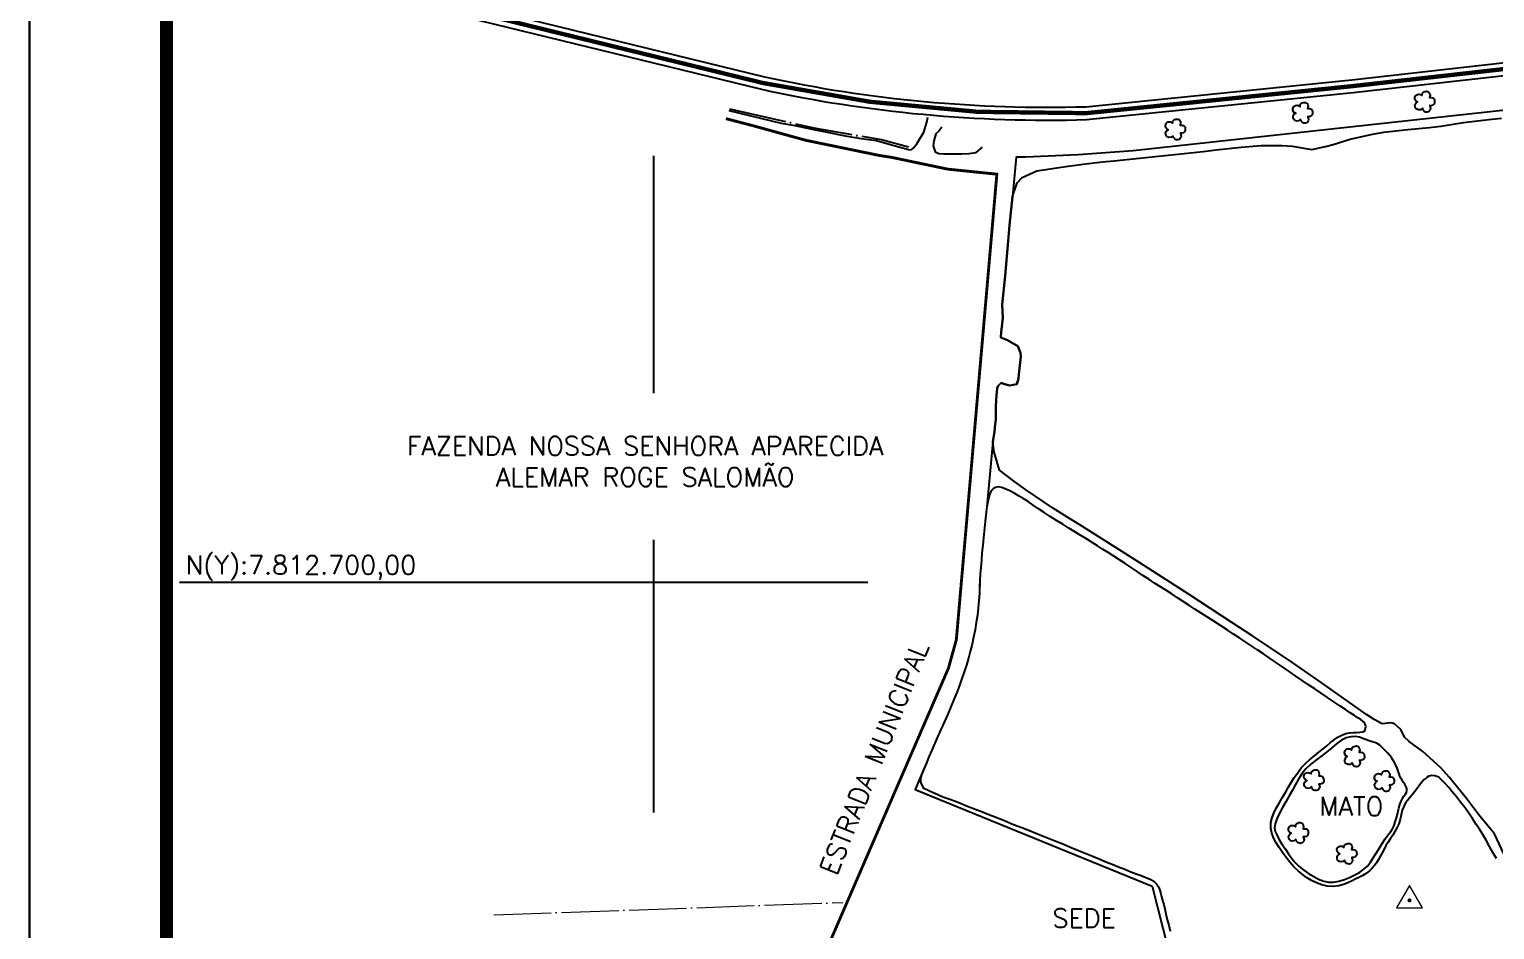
# Model space of a CAD drawing. Extents: x 749265 to 751365, y 7811172 to 7814142.
# Drawn here: x 749265 to 750285, y 7812458 to 7813085 of the extents above; entities that cross this region are included whole.
import ezdxf
from ezdxf.enums import TextEntityAlignment as Align

# ---------------------------------------------------------------- set-up
doc = ezdxf.new("R2010")
doc.units = 0
doc.header["$MEASUREMENT"] = 0
for name, pattern in [('CENTER2', [1.125, 0.75, -0.125, 0.125, -0.125]), ('CERCA', [47, 40, -3.5, 0, -3.5]), ('CONTINUO', [0]), ('LIN0', [0])]:
    doc.linetypes.add(name, pattern=pattern)
for name, color, linetype, lineweight in [('0114001239', 1, 'Continuous', 25), ('0114001239003', 5, 'Continuous', 25), ('0114001239005', 5, 'Continuous', 25), ('TEXTO_DIVERSOS', 7, 'Continuous', 5)]:
    doc.layers.add(name, color=color, linetype=linetype, lineweight=lineweight)
for name, color, linetype in [('CERCA', 54, 'Continuous'), ('ESTRADA', 1, 'Continuous'), ('MALHA', 8, 'CONTINUO'), ('MARGEM', 7, 'CONTINUO'), ('MATO', 3, 'CONTINUO'), ('RODOVIA', 1, 'Continuous'), ('SIMBOLO ARVORE', 118, 'Continuous'), ('TEXTO CONFRONTANTES', 7, 'Continuous')]:
    doc.layers.add(name, color=color, linetype=linetype)
doc.styles.add('SIMPLEX', font='simplex', dxfattribs={"height": 0.2})

msp = doc.modelspace()

# ---------------------------------------------------------------- linework, layer by layer
at = {"layer": '0114001239'}
msp.add_lwpolyline([(750530.7, 7813054.6), (750033.7, 7813000.4), (749995.4, 7812997.6), (749958.8, 7812995.9), (749952.3, 7812995.9), (749949.6, 7812968.6), (749947.6, 7812948.5), (749946.6, 7812937.4), (749944.6, 7812913.4), (749942.5, 7812893.3), (749942.9, 7812884), (749942.4, 7812879.9), (749941.9, 7812874.1), (749941.6, 7812870.3), (749946.3, 7812868.5), (749953.4, 7812864.3), (749955.2, 7812859.8), (749955.5, 7812857.2), (749954.8, 7812850.9), (749954.2, 7812844.5), (749953.8, 7812841.9), (749952.8, 7812837.8), (749947.5, 7812836.9), (749943.5, 7812838), (749941.7, 7812838.9), (749939.7, 7812836.8), (749939.1, 7812835), (749938.6, 7812829.9), (749938.3, 7812827.3), (749938.1, 7812821.9), (749938, 7812813.6), (749937.5, 7812807.7), (749937.2, 7812804.7), (749935.9, 7812797.9), (749931.8, 7812752.5), (749931.3, 7812748.8), (749930.9, 7812744.6), (749929.9, 7812735.6), (749929.4, 7812730.8), (749929, 7812725.8), (749928.4, 7812720.5), (749928, 7812715.2), (749927.6, 7812710.2), (749927.2, 7812705.8), (749927, 7812701.3), (749926.6, 7812692.1), (749925.8, 7812682.1), (749925.3, 7812676.9), (749924.5, 7812671.9), (749923.6, 7812666.7), (749922.6, 7812661.7), (749921.5, 7812656.7), (749920.3, 7812651.8), (749919, 7812647), (749917.6, 7812642.2), (749916.1, 7812637.6), (749914.5, 7812632.9), (749912.7, 7812628.1), (749910.9, 7812623.2), (749908.9, 7812618.2), (749906.8, 7812613.1), (749904.6, 7812608), (749902.3, 7812602.9), (749900, 7812597.8), (749897.7, 7812592.7), (749895.6, 7812587.9), (749893.5, 7812583.1), (749891.5, 7812578.3), (749889.6, 7812573.5), (749887.8, 7812569.3), (749882, 7812555.5), (750046.9, 7812488.2), (750102.4, 7812269.9)], dxfattribs=at)
at = {"layer": '0114001239003', "flags": 128}
msp.add_lwpolyline([(750286.5, 7812507.5), (750284.1, 7812511.8), (750281.7, 7812516), (750279.4, 7812520.3), (750277, 7812524.3), (750274.8, 7812527.9), (750272.5, 7812531.3), (750270.1, 7812535), (750267.4, 7812539), (750264.5, 7812543), (750261.5, 7812546.8), (750258.6, 7812550.5), (750255.7, 7812553.9), (750253.3, 7812557.1), (750250.9, 7812559.8), (750248.6, 7812562.2), (750246.3, 7812564.1), (750243.7, 7812565.1), (750241.3, 7812565.3), (750239.5, 7812564.9), (750238.2, 7812564.2), (750237.5, 7812563.6), (750236.3, 7812562.5), (750234.6, 7812560.7), (750233, 7812558.5), (750231.4, 7812556.4), (750229.8, 7812554.3), (750228.1, 7812552.2), (750226.4, 7812550.2), (750224.9, 7812548.2), (750223.3, 7812546.2), (750222, 7812543.8), (750220.9, 7812541.1), (750220.2, 7812538), (750219.5, 7812534.8), (750218.5, 7812531.7), (750217.2, 7812528.9), (750215.8, 7812526.4), (750214.3, 7812523.8), (750212.7, 7812521.4), (750211.1, 7812518.9), (750209.6, 7812516.5), (750208.3, 7812514.1), (750207, 7812511.6), (750205.7, 7812509.3), (750204.4, 7812506.9), (750203.1, 7812504.6), (750201.6, 7812502.6), (750200, 7812500.8), (750198.5, 7812499.3), (750197, 7812498), (750195.4, 7812496.9), (750193.6, 7812495.8), (750191.2, 7812494.5), (750188.7, 7812493.3), (750186, 7812492), (750183.1, 7812490.7), (750180.1, 7812489.5), (750176.7, 7812488.6), (750172.9, 7812488.1), (750168.8, 7812488.2), (750164.9, 7812489.1), (750161.3, 7812490.5), (750157.8, 7812492.3), (750154.4, 7812494.4), (750151.3, 7812496.7), (750148.4, 7812499), (750145.6, 7812501.8), (750142.8, 7812504.9), (750140.1, 7812508.2), (750137.5, 7812511.7), (750135.2, 7812515.1), (750133.1, 7812518.5), (750131.4, 7812521.9), (750130.1, 7812525.2), (750129.4, 7812528.7), (750129.4, 7812532.5), (750130.3, 7812536), (750131.6, 7812539.2), (750133.3, 7812542.6), (750135.4, 7812546.1), (750137.4, 7812549.7), (750139.6, 7812553.4), (750141.6, 7812557), (750143.7, 7812560.5), (750145.8, 7812563.9), (750148.2, 7812567.3), (750150.7, 7812570.6), (750153.5, 7812573.6), (750156.7, 7812576.5), (750159.8, 7812579.1), (750163, 7812581.6), (750165.9, 7812583.9), (750168.5, 7812586.1), (750171.1, 7812588.3), (750173.7, 7812590.4), (750176.2, 7812592.1), (750178.9, 7812593.5), (750181.7, 7812594.5), (750184.3, 7812595.1), (750186.8, 7812595.3), (750189.1, 7812595.4), (750191.5, 7812595.5), (750193.5, 7812595.8), (750195, 7812596.4), (750195.2, 7812597.1), (750195.4, 7812598), (750195.5, 7812599.2), (750195.3, 7812600.4), (750194.9, 7812601.5), (750193.9, 7812602.7), (750192.2, 7812604.3), (750190.1, 7812605.6), (750187.8, 7812607.1), (750184.8, 7812609), (750181.4, 7812611.2), (750177.5, 7812613.8), (750173.3, 7812616.7), (750169, 7812619.7), (750164.6, 7812622.7), (750160.1, 7812625.7), (750155.7, 7812628.6), (750151.3, 7812631.6), (750147, 7812634.5), (750143, 7812637.4), (750139.2, 7812639.9), (750135.6, 7812642.3), (750132.1, 7812644.8), (750128.4, 7812647.3), (750124.4, 7812650), (750120.4, 7812652.7), (750116.3, 7812655.4), (750112.1, 7812658.1), (750107.8, 7812660.9), (750103.4, 7812663.8), (750099, 7812666.8), (750094.4, 7812669.9), (750089.7, 7812672.8), (750085.3, 7812675.6), (750081, 7812678.4), (750076.7, 7812681.2), (750072.5, 7812684), (750068.4, 7812686.6), (750064.5, 7812689.1), (750060.7, 7812691.6), (750056.8, 7812694.2), (750052.8, 7812696.7), (750048.6, 7812699.3), (750044.5, 7812702), (750040.4, 7812704.6), (750036.4, 7812707.4), (750032.3, 7812710.2), (750028.1, 7812712.9), (750024.1, 7812715.6), (750020.1, 7812718.2), (750016.2, 7812720.6), (750012.4, 7812723), (750008.8, 7812725.3), (750005.1, 7812727.7), (750001.2, 7812730.1), (749997.2, 7812732.5), (749993.1, 7812735), (749988.9, 7812737.6), (749984.6, 7812740.3), (749980.3, 7812743), (749976, 7812745.8), (749971.8, 7812748.4), (749967.8, 7812751.1), (749964, 7812753.7), (749960.5, 7812756.1), (749957.1, 7812758.3), (749953.8, 7812760.2), (749950.8, 7812761.9), (749947.9, 7812763.5), (749945, 7812764.8), (749942.3, 7812766), (749939.8, 7812766.4), (749937.9, 7812766), (749936.5, 7812765.2), (749935.1, 7812763.8), (749934, 7812761.7), (749933.3, 7812759.1), (749932.4, 7812755.9), (749931.8, 7812752.5), (749931.3, 7812748.8), (749930.9, 7812744.6), (749930.4, 7812740.2), (749929.9, 7812735.6), (749929.4, 7812730.8), (749929, 7812725.8), (749928.4, 7812720.5), (749928, 7812715.2), (749927.6, 7812710.2), (749927.2, 7812705.8), (749927, 7812701.3), (749926.8, 7812696.8), (749926.6, 7812692.1), (749926.2, 7812687.3), (749925.8, 7812682.1), (749925.3, 7812676.9), (749924.5, 7812671.9), (749923.6, 7812666.7), (749922.6, 7812661.7), (749921.5, 7812656.7), (749920.3, 7812651.8), (749919, 7812647), (749917.6, 7812642.2), (749916.1, 7812637.6), (749914.5, 7812632.9), (749912.7, 7812628.1), (749910.9, 7812623.2), (749908.9, 7812618.2), (749906.8, 7812613.1), (749904.6, 7812608), (749902.3, 7812602.9), (749900, 7812597.8), (749897.7, 7812592.7), (749895.6, 7812587.9), (749893.5, 7812583.1), (749891.5, 7812578.3), (749889.6, 7812573.5), (749887.8, 7812569.3), (749886.4, 7812565.8), (749885.6, 7812562.9), (749885.6, 7812560.7), (749887.5, 7812556.8), (749891.4, 7812554.9), (749894.4, 7812553.5), (749897.7, 7812552.2), (749901.3, 7812550.6), (749905.3, 7812549.1), (749909.3, 7812547.6), (749913.4, 7812546), (749917.7, 7812544.2), (749922.5, 7812542.4), (749927.7, 7812540.4), (749933.2, 7812538.3), (749938.8, 7812536), (749944.5, 7812533.7), (749950.3, 7812531.3), (749956.1, 7812529.1), (749961.6, 7812527), (749967.1, 7812524.8), (749972.8, 7812522.4), (749978.7, 7812520.1), (749984.7, 7812517.7), (749990.4, 7812515.2), (749995.6, 7812513.1), (750000.2, 7812511.2), (750005, 7812509.3), (750009.9, 7812507.2), (750014.6, 7812505.3), (750019.1, 7812503.5), (750023.5, 7812501.8), (750027.9, 7812500), (750032, 7812498.3), (750035.8, 7812496.9), (750039.3, 7812495.6), (750042.5, 7812494.4), (750045.4, 7812493.2), (750048, 7812491.8), (750050, 7812490), (750051.4, 7812487.8), (750052.2, 7812485.4), (750052.9, 7812483), (750053.5, 7812480.8), (750054.1, 7812478.4), (750054.9, 7812475.4), (750055.7, 7812472.4), (750056.5, 7812468.9), (750057.4, 7812464.9), (750058.4, 7812461), (750059.4, 7812457)], dxfattribs=at)
at = {"layer": '0114001239005'}
msp.add_lwpolyline([(750291.7, 7812510.9), (750285.1, 7812524.7), (750281.6, 7812529), (750274.1, 7812538.2), (750265.7, 7812549.4), (750253.7, 7812564.2), (750247.7, 7812570.7), (750235.3, 7812582), (750225.7, 7812589), (750222.6, 7812592.1), (750219.9, 7812597.4), (750215.6, 7812601.3), (750213, 7812602.1), (750206.9, 7812601.4), (750201.5, 7812604.3), (750196.1, 7812607.9), (750188.1, 7812613.5), (750174.8, 7812622.8), (750162.3, 7812631.8), (750141.8, 7812645.8), (750116.2, 7812662.9), (750102.4, 7812672), (750072.6, 7812691.3), (750040.8, 7812711.8), (750028.2, 7812719.9), (749998.5, 7812738.7), (749987.6, 7812745.4), (749977.6, 7812751.8), (749958.7, 7812764.5), (749951.2, 7812769.9), (749940.7, 7812778), (749937, 7812790.5), (749935.9, 7812797.9), (749937.2, 7812804.7), (749937.5, 7812807.7), (749938, 7812813.6), (749938.1, 7812821.9), (749938.3, 7812827.3), (749938.6, 7812829.9), (749939.1, 7812835), (749939.7, 7812836.8), (749941.7, 7812838.9), (749943.5, 7812838), (749947.5, 7812836.9), (749952.8, 7812837.8), (749953.8, 7812841.9), (749954.2, 7812844.5), (749954.8, 7812850.9), (749955.5, 7812857.2), (749955.2, 7812859.8), (749953.4, 7812864.3), (749946.3, 7812868.5), (749941.6, 7812870.3), (749941.9, 7812874.1), (749942.4, 7812879.9), (749942.9, 7812884), (749942.5, 7812893.3), (749944.6, 7812913.4), (749946.6, 7812937.4), (749947.6, 7812948.5), (749949.6, 7812968.6), (749953, 7812978.1), (749956.5, 7812981.7), (749966.7, 7812986.5), (749980.5, 7812988.6), (749986.9, 7812989.5), (749998.8, 7812991.1), (750012.3, 7812992.6), (750020.2, 7812993.4), (750038, 7812995.2), (750055.8, 7812997.1), (750064.7, 7812998.1), (750082.3, 7812999.9), (750091.5, 7813001), (750108.8, 7813002.9), (750122.7, 7813004.1), (750137.4, 7813004.1), (750144.4, 7813003.5), (750158, 7813001.2), (750167.5, 7813003.3), (750172.9, 7813004.8), (750184.6, 7813008.4), (750200.2, 7813012), (750208.2, 7813013.4), (750224.9, 7813015.3), (750239.9, 7813016.6), (750247.7, 7813017.6), (750263.6, 7813020.1), (750281.2, 7813022.1), (750290, 7813023.1)], dxfattribs=at)
at = {"layer": 'CERCA', "linetype": 'CERCA', "flags": 128}
msp.add_lwpolyline([(749752.6, 7813029.5), (749812.5, 7813016.1), (749858.4, 7813008.2), (749877.2, 7813003.2)], dxfattribs=at)
at = {"layer": 'ESTRADA', "const_width": 2, "flags": 128}
msp.add_lwpolyline([(749561.6, 7811742.8), (749686.8, 7812102.9), (749775.3, 7812340.2), (749905.1, 7812640.1), (749910.6, 7812659.9), (749938.8, 7812984.1), (749904.7, 7812987.6), (749878.4, 7812993.1), (749865.6, 7812995.8), (749857.2, 7812997.1), (749805.8, 7813007.7), (749768.9, 7813017.9), (749750.2, 7813022.8)], dxfattribs=at)
at = {"layer": 'ESTRADA'}
for points in [[(749752.2, 7813028.5), (749788.7, 7813019.7), (749798.1, 7813017.9), (749809.9, 7813015.5), (749819.5, 7813013.5), (749833.2, 7813010.8), (749844.3, 7813009), (749855, 7813007.6), (749863.9, 7813004.9), (749877.3, 7813001.3), (749879.1, 7813001.1), (749880.6, 7813002.2), (749883, 7813005.2), (749888, 7813013.4), (749890.1, 7813020.3), (749890.7, 7813023.8)], [(749900.5, 7813016.9), (749898.4, 7813014), (749896.4, 7813012.1), (749894.9, 7813007.3), (749894.4, 7813003.8), (749895.8, 7812999.6), (749898.5, 7812998.5), (749901.9, 7812998.3), (749907.4, 7812998.3), (749914.3, 7812998.2), (749919.4, 7812998.5), (749924.4, 7812999.3), (749928.7, 7813003)]]:
    msp.add_lwpolyline(points, dxfattribs=at)
at = {"layer": 'MALHA'}
for p, q in [((749700, 7812831.7), (749700, 7812996.8)), ((749700, 7812539.5), (749700, 7812729.5)), ((749369.9, 7812700), (749848.9, 7812700))]:
    msp.add_line(p, q, dxfattribs=at)
at = {"layer": 'MARGEM', "color": 174, "linetype": 'LIN0'}
msp.add_line((749265.4, 7811171.9), (749265.4, 7814141.9), dxfattribs=at)
at = {"layer": 'MARGEM', "color": 174, "linetype": 'LIN0', "flags": 128}
msp.add_lwpolyline([(751365.4, 7811171.9), (751365.4, 7814141.9), (749265.4, 7814141.9), (749265.4, 7811171.9)], close=True, dxfattribs=at)
at = {"layer": 'MARGEM', "color": 174, "linetype": 'LIN0', "const_width": 9.09, "flags": 128}
msp.add_lwpolyline([(751260.9, 7811501.7), (751260.9, 7814037.3), (749360.9, 7814037.3), (749360.9, 7811501.7)], close=True, dxfattribs=at)
at = {"layer": 'MATO'}
msp.add_lwpolyline([(750214.2, 7812528.2), (750215.3, 7812530.6), (750216.1, 7812533.1), (750216.9, 7812535.9), (750217.6, 7812538.4), (750218.1, 7812540.4), (750218.6, 7812542.6), (750219.3, 7812545.1), (750220.2, 7812547.4), (750221.1, 7812549.3), (750222.1, 7812551), (750223.1, 7812552.3), (750223.9, 7812553.6), (750224.2, 7812554.9), (750224.1, 7812556.3), (750223.5, 7812558), (750222.7, 7812559.3), (750221.7, 7812560.7), (750220.8, 7812562), (750220.1, 7812563.3), (750219.3, 7812564.9), (750218.7, 7812566.5), (750218.1, 7812568.3), (750217.3, 7812570.5), (750216.4, 7812572.6), (750215.5, 7812574.5), (750214.5, 7812576.2), (750213.4, 7812577.8), (750212.1, 7812579.5), (750210.6, 7812581.2), (750208.9, 7812582.9), (750207.1, 7812584.7), (750205.3, 7812586.4), (750203.6, 7812587.6), (750201.9, 7812588.3), (750199.9, 7812588.8), (750197.9, 7812589.4), (750195.4, 7812590.5), (750193.6, 7812591.2), (750191.2, 7812592), (750188.2, 7812592.4), (750185.2, 7812592.2), (750182, 7812591.5), (750178.6, 7812590), (750175.4, 7812587.6), (750172, 7812584.7), (750168.3, 7812581.5), (750164.4, 7812578.6), (750160.5, 7812575.9), (750157, 7812573), (750153.8, 7812569.9), (750151, 7812566.5), (750148.7, 7812562.8), (750146.7, 7812559), (750144.6, 7812555.2), (750142.3, 7812551.2), (750139.9, 7812547.1), (750137.7, 7812543.1), (750135.6, 7812539.1), (750133.7, 7812535.2), (750132.4, 7812531.8), (750132, 7812529), (750132.5, 7812526.3), (750133.8, 7812523.6), (750135.4, 7812520.5), (750137.4, 7812517.3), (750139.6, 7812514), (750141.8, 7812510.8), (750144.1, 7812507.6), (750146.5, 7812504.7), (750149.3, 7812502), (750152.4, 7812499.5), (750155.8, 7812497.1), (750159.3, 7812494.9), (750162.7, 7812493.1), (750166.3, 7812491.8), (750169.7, 7812491.1), (750173.2, 7812491.1), (750176.9, 7812491.8), (750180.7, 7812492.9), (750184.3, 7812494.4), (750187.9, 7812496.2), (750191.3, 7812497.9), (750194.1, 7812500), (750196.7, 7812502.3), (750198.9, 7812505), (750200.8, 7812508), (750202.7, 7812511.2), (750204.9, 7812514.6), (750207, 7812518.1), (750209, 7812521.2), (750211, 7812523.9), (750212.9, 7812526.3)], close=True, dxfattribs=at)
at = {"layer": 'RODOVIA', "linetype": 'CENTER2', "ltscale": 80, "const_width": 3}
msp.add_lwpolyline([(749448.3, 7813127.9), (749776, 7813047.6, 0.060647), (750001, 7813026.6), (750186.2, 7813045.4), (750555.6, 7813087.1), (750788.4, 7813111.3), (750960.1, 7813132.1), (751105, 7813145.9), (751159.9, 7813152.2)], format="xyb", dxfattribs=at)
at = {"layer": 'RODOVIA'}
for points in [[(749449.4, 7813132.2), (749777, 7813051.9, 0.060587), (750000.7, 7813031.1), (750185.8, 7813049.9), (750555.1, 7813091.6), (750787.9, 7813115.8), (750959.6, 7813136.6), (751104.6, 7813150.4), (751159.4, 7813156.7)], [(749449.4, 7813123), (749775, 7813043.2, 0.060706), (750001.3, 7813022.1), (750186.7, 7813040.9), (750556.1, 7813082.6), (750788.9, 7813106.8), (750960.6, 7813127.6), (751105.5, 7813141.5), (751159.4, 7813147.6)]]:
    msp.add_lwpolyline(points, format="xyb", dxfattribs=at)
at = {"layer": 'SIMBOLO ARVORE', "linetype": 'CONTINUO'}
for points in [[(750235, 7813030.1, 0), (750233.8, 7813029, 0), (750232.2, 7813028.9, 0), (750231, 7813029.3, 0), (750230.2, 7813030.1, 0), (750229.9, 7813031, 0), (750229.8, 7813032.3, 0), (750230.3, 7813033.2, 0), (750230.7, 7813033.8, 0), (750231.6, 7813034.4, 0), (750231, 7813034.6, 0), (750230.5, 7813035.1, 0), (750229.8, 7813036.1, 0), (750229.7, 7813037.4, 0), (750230.2, 7813038.7, 0), (750230.7, 7813039.2, 0), (750231.6, 7813039.7, 0), (750232.6, 7813039.9, 0), (750233.4, 7813039.7, 0), (750234, 7813039.5, 0), (750234.6, 7813038.9, 0), (750234.9, 7813040, 0), (750235, 7813040.5, 0), (750235.5, 7813041.1, 0), (750236.3, 7813041.4, 0), (750237, 7813041.7, 0), (750237.8, 7813041.8, 0), (750238.6, 7813041.7, 0), (750239.3, 7813041.3, 0), (750239.7, 7813040.8, 0), (750240.1, 7813040, 0), (750240.3, 7813039.1, 0), (750239.9, 7813037.5, 0), (750241.1, 7813037.5, 0), (750242, 7813037.3, 0), (750242.9, 7813036.6, 0), (750243.4, 7813036, 0), (750243.5, 7813033.8, 0), (750243, 7813032.8, 0), (750242.2, 7813032.1, 0), (750241.1, 7813031.8, 0), (750240.1, 7813031.9, 0), (750240.6, 7813029.9, 0), (750240.4, 7813029, 0), (750239.8, 7813028.1, 0), (750239.1, 7813027.6, 0), (750238.2, 7813027.4, 0), (750237.2, 7813027.4, 0), (750236.5, 7813027.6, 0), (750235.7, 7813028.4, 0), (750235.2, 7813029.1, 0), (750235, 7813030.2, 0)], [(750150.1, 7813022.4, 0), (750148.9, 7813021.3, 0), (750147.3, 7813021.1, 0), (750146.2, 7813021.6, 0), (750145.4, 7813022.4, 0), (750145, 7813023.3, 0), (750145, 7813024.6, 0), (750145.4, 7813025.4, 0), (750145.8, 7813026.1, 0), (750146.8, 7813026.7, 0), (750146.2, 7813026.9, 0), (750145.6, 7813027.3, 0), (750144.9, 7813028.4, 0), (750144.8, 7813029.7, 0), (750145.3, 7813031, 0), (750145.8, 7813031.4, 0), (750146.7, 7813032, 0), (750147.7, 7813032.1, 0), (750148.5, 7813032, 0), (750149.1, 7813031.7, 0), (750149.8, 7813031.1, 0), (750150, 7813032.3, 0), (750150.2, 7813032.8, 0), (750150.7, 7813033.4, 0), (750151.4, 7813033.7, 0), (750152.1, 7813034, 0), (750153, 7813034.1, 0), (750153.8, 7813034, 0), (750154.4, 7813033.6, 0), (750154.9, 7813033.1, 0), (750155.3, 7813032.3, 0), (750155.4, 7813031.4, 0), (750155.1, 7813029.8, 0), (750156.2, 7813029.8, 0), (750157.1, 7813029.6, 0), (750158, 7813028.9, 0), (750158.5, 7813028.3, 0), (750158.6, 7813026.1, 0), (750158.1, 7813025.1, 0), (750157.4, 7813024.4, 0), (750156.2, 7813024.1, 0), (750155.2, 7813024.2, 0), (750155.8, 7813022.1, 0), (750155.5, 7813021.3, 0), (750154.9, 7813020.4, 0), (750154.3, 7813019.9, 0), (750153.3, 7813019.7, 0), (750152.4, 7813019.7, 0), (750151.7, 7813019.9, 0), (750150.9, 7813020.7, 0), (750150.3, 7813021.4, 0), (750150.2, 7813022.5, 0)], [(750061.4, 7813010.8, 0), (750060.2, 7813009.8, 0), (750058.6, 7813009.6, 0), (750057.4, 7813010, 0), (750056.6, 7813010.8, 0), (750056.3, 7813011.7, 0), (750056.2, 7813013, 0), (750056.7, 7813013.9, 0), (750057.1, 7813014.5, 0), (750058, 7813015.1, 0), (750057.4, 7813015.3, 0), (750056.9, 7813015.8, 0), (750056.2, 7813016.8, 0), (750056.1, 7813018.1, 0), (750056.6, 7813019.4, 0), (750057.1, 7813019.9, 0), (750058, 7813020.5, 0), (750059, 7813020.6, 0), (750059.8, 7813020.5, 0), (750060.4, 7813020.2, 0), (750061.1, 7813019.6, 0), (750061.3, 7813020.7, 0), (750061.4, 7813021.2, 0), (750061.9, 7813021.8, 0), (750062.7, 7813022.1, 0), (750063.4, 7813022.4, 0), (750064.2, 7813022.5, 0), (750065, 7813022.4, 0), (750065.7, 7813022.1, 0), (750066.1, 7813021.6, 0), (750066.5, 7813020.7, 0), (750066.7, 7813019.8, 0), (750066.3, 7813018.2, 0), (750067.5, 7813018.2, 0), (750068.4, 7813018, 0), (750069.3, 7813017.3, 0), (750069.8, 7813016.8, 0), (750069.9, 7813014.5, 0), (750069.4, 7813013.5, 0), (750068.6, 7813012.9, 0), (750067.5, 7813012.6, 0), (750066.5, 7813012.7, 0), (750067, 7813010.6, 0), (750066.8, 7813009.7, 0), (750066.2, 7813008.8, 0), (750065.5, 7813008.3, 0), (750064.6, 7813008.1, 0), (750063.7, 7813008.1, 0), (750063, 7813008.3, 0), (750062.2, 7813009.1, 0), (750061.6, 7813009.8, 0), (750061.4, 7813010.9, 0)], [(750186.1, 7812574.2, 0), (750184.9, 7812573.1, 0), (750183.3, 7812572.9, 0), (750182.1, 7812573.4, 0), (750181.3, 7812574.2, 0), (750181, 7812575.1, 0), (750180.9, 7812576.4, 0), (750181.4, 7812577.2, 0), (750181.8, 7812577.9, 0), (750182.7, 7812578.5, 0), (750182.1, 7812578.7, 0), (750181.6, 7812579.1, 0), (750180.9, 7812580.2, 0), (750180.8, 7812581.4, 0), (750181.3, 7812582.8, 0), (750181.8, 7812583.2, 0), (750182.7, 7812583.8, 0), (750183.7, 7812583.9, 0), (750184.5, 7812583.8, 0), (750185.1, 7812583.5, 0), (750185.7, 7812582.9, 0), (750185.9, 7812584.1, 0), (750186.1, 7812584.5, 0), (750186.6, 7812585.2, 0), (750187.4, 7812585.5, 0), (750188.1, 7812585.8, 0), (750188.9, 7812585.9, 0), (750189.7, 7812585.8, 0), (750190.4, 7812585.4, 0), (750190.8, 7812584.9, 0), (750191.2, 7812584.1, 0), (750191.4, 7812583.2, 0), (750191, 7812581.6, 0), (750192.2, 7812581.6, 0), (750193.1, 7812581.4, 0), (750194, 7812580.7, 0), (750194.5, 7812580.1, 0), (750194.6, 7812577.9, 0), (750194.1, 7812576.9, 0), (750193.3, 7812576.2, 0), (750192.2, 7812575.9, 0), (750191.2, 7812576, 0), (750191.7, 7812573.9, 0), (750191.5, 7812573, 0), (750190.9, 7812572.2, 0), (750190.2, 7812571.7, 0), (750189.3, 7812571.4, 0), (750188.3, 7812571.5, 0), (750187.6, 7812571.7, 0), (750186.8, 7812572.5, 0), (750186.3, 7812573.2, 0), (750186.1, 7812574.3, 0)], [(750157.8, 7812557.6, 0), (750156.6, 7812556.6, 0), (750155, 7812556.4, 0), (750153.9, 7812556.8, 0), (750153.1, 7812557.6, 0), (750152.7, 7812558.5, 0), (750152.7, 7812559.8, 0), (750153.1, 7812560.7, 0), (750153.5, 7812561.3, 0), (750154.5, 7812561.9, 0), (750153.9, 7812562.1, 0), (750153.3, 7812562.6, 0), (750152.6, 7812563.6, 0), (750152.5, 7812564.9, 0), (750153, 7812566.2, 0), (750153.5, 7812566.7, 0), (750154.4, 7812567.2, 0), (750155.4, 7812567.4, 0), (750156.2, 7812567.3, 0), (750156.8, 7812567, 0), (750157.5, 7812566.4, 0), (750157.7, 7812567.5, 0), (750157.9, 7812568, 0), (750158.4, 7812568.6, 0), (750159.1, 7812568.9, 0), (750159.9, 7812569.2, 0), (750160.7, 7812569.3, 0), (750161.5, 7812569.2, 0), (750162.1, 7812568.9, 0), (750162.6, 7812568.3, 0), (750163, 7812567.5, 0), (750163.1, 7812566.6, 0), (750162.8, 7812565, 0), (750163.9, 7812565, 0), (750164.8, 7812564.8, 0), (750165.7, 7812564.1, 0), (750166.2, 7812563.5, 0), (750166.3, 7812561.3, 0), (750165.8, 7812560.3, 0), (750165.1, 7812559.7, 0), (750163.9, 7812559.4, 0), (750162.9, 7812559.4, 0), (750163.5, 7812557.4, 0), (750163.2, 7812556.5, 0), (750162.6, 7812555.6, 0), (750162, 7812555.1, 0), (750161, 7812554.9, 0), (750160.1, 7812554.9, 0), (750159.4, 7812555.1, 0), (750158.6, 7812555.9, 0), (750158, 7812556.6, 0), (750157.9, 7812557.7, 0)], [(750206.9, 7812557, 0), (750205.7, 7812555.9, 0), (750204.1, 7812555.7, 0), (750203, 7812556.2, 0), (750202.2, 7812557, 0), (750201.8, 7812557.9, 0), (750201.7, 7812559.2, 0), (750202.2, 7812560, 0), (750202.6, 7812560.6, 0), (750203.5, 7812561.3, 0), (750203, 7812561.5, 0), (750202.4, 7812561.9, 0), (750201.7, 7812563, 0), (750201.6, 7812564.2, 0), (750202.1, 7812565.6, 0), (750202.6, 7812566, 0), (750203.5, 7812566.6, 0), (750204.5, 7812566.7, 0), (750205.3, 7812566.6, 0), (750205.9, 7812566.3, 0), (750206.6, 7812565.7, 0), (750206.8, 7812566.9, 0), (750206.9, 7812567.3, 0), (750207.5, 7812568, 0), (750208.2, 7812568.3, 0), (750208.9, 7812568.6, 0), (750209.8, 7812568.7, 0), (750210.5, 7812568.6, 0), (750211.2, 7812568.2, 0), (750211.7, 7812567.7, 0), (750212.1, 7812566.9, 0), (750212.2, 7812566, 0), (750211.8, 7812564.4, 0), (750213, 7812564.4, 0), (750213.9, 7812564.2, 0), (750214.8, 7812563.5, 0), (750215.3, 7812562.9, 0), (750215.4, 7812560.7, 0), (750214.9, 7812559.7, 0), (750214.2, 7812559, 0), (750213, 7812558.7, 0), (750212, 7812558.8, 0), (750212.5, 7812556.7, 0), (750212.3, 7812555.8, 0), (750211.7, 7812555, 0), (750211, 7812554.5, 0), (750210.1, 7812554.2, 0), (750209.2, 7812554.3, 0), (750208.5, 7812554.5, 0), (750207.7, 7812555.3, 0), (750207.1, 7812556, 0), (750207, 7812557.1, 0)], [(750147, 7812520.9, 0), (750145.8, 7812519.8, 0), (750144.2, 7812519.6, 0), (750143, 7812520.1, 0), (750142.2, 7812520.9, 0), (750141.9, 7812521.8, 0), (750141.8, 7812523.1, 0), (750142.3, 7812523.9, 0), (750142.7, 7812524.5, 0), (750143.6, 7812525.2, 0), (750143, 7812525.4, 0), (750142.5, 7812525.8, 0), (750141.8, 7812526.9, 0), (750141.7, 7812528.1, 0), (750142.2, 7812529.5, 0), (750142.7, 7812529.9, 0), (750143.6, 7812530.5, 0), (750144.6, 7812530.6, 0), (750145.4, 7812530.5, 0), (750146, 7812530.2, 0), (750146.6, 7812529.6, 0), (750146.9, 7812530.8, 0), (750147, 7812531.2, 0), (750147.5, 7812531.9, 0), (750148.3, 7812532.2, 0), (750149, 7812532.5, 0), (750149.8, 7812532.6, 0), (750150.6, 7812532.4, 0), (750151.3, 7812532.1, 0), (750151.7, 7812531.6, 0), (750152.1, 7812530.8, 0), (750152.3, 7812529.9, 0), (750151.9, 7812528.3, 0), (750153.1, 7812528.3, 0), (750154, 7812528.1, 0), (750154.9, 7812527.4, 0), (750155.4, 7812526.8, 0), (750155.5, 7812524.6, 0), (750155, 7812523.6, 0), (750154.2, 7812522.9, 0), (750153.1, 7812522.6, 0), (750152.1, 7812522.7, 0), (750152.6, 7812520.6, 0), (750152.4, 7812519.7, 0), (750151.8, 7812518.9, 0), (750151.1, 7812518.4, 0), (750150.2, 7812518.1, 0), (750149.2, 7812518.2, 0), (750148.5, 7812518.4, 0), (750147.7, 7812519.2, 0), (750147.2, 7812519.9, 0), (750147, 7812521, 0)], [(750180.8, 7812506.4, 0), (750179.5, 7812505.4, 0), (750178, 7812505.2, 0), (750176.8, 7812505.6, 0), (750176, 7812506.4, 0), (750175.7, 7812507.3, 0), (750175.6, 7812508.6, 0), (750176, 7812509.5, 0), (750176.5, 7812510.1, 0), (750177.4, 7812510.7, 0), (750176.8, 7812510.9, 0), (750176.3, 7812511.4, 0), (750175.6, 7812512.4, 0), (750175.5, 7812513.7, 0), (750175.9, 7812515, 0), (750176.5, 7812515.5, 0), (750177.4, 7812516.1, 0), (750178.4, 7812516.2, 0), (750179.1, 7812516.1, 0), (750179.8, 7812515.8, 0), (750180.4, 7812515.2, 0), (750180.6, 7812516.3, 0), (750180.8, 7812516.8, 0), (750181.3, 7812517.4, 0), (750182.1, 7812517.7, 0), (750182.8, 7812518, 0), (750183.6, 7812518.1, 0), (750184.4, 7812518, 0), (750185, 7812517.7, 0), (750185.5, 7812517.2, 0), (750185.9, 7812516.4, 0), (750186.1, 7812515.4, 0), (750185.7, 7812513.8, 0), (750186.8, 7812513.8, 0), (750187.8, 7812513.6, 0), (750188.7, 7812512.9, 0), (750189.2, 7812512.4, 0), (750189.3, 7812510.1, 0), (750188.7, 7812509.1, 0), (750188, 7812508.5, 0), (750186.9, 7812508.2, 0), (750185.9, 7812508.3, 0), (750186.4, 7812506.2, 0), (750186.2, 7812505.3, 0), (750185.6, 7812504.5, 0), (750184.9, 7812503.9, 0), (750184, 7812503.7, 0), (750183, 7812503.8, 0), (750182.3, 7812504, 0), (750181.5, 7812504.7, 0), (750181, 7812505.4, 0), (750180.8, 7812506.5, 0)]]:
    msp.add_polyline3d(points, dxfattribs=at)
at = {"layer": 'TEXTO_DIVERSOS', "color": 7, "lineweight": 9, "flags": 128}
msp.add_lwpolyline([(750216.9, 7812473.2), (750235, 7812473.2), (750226, 7812488.8)], close=True, dxfattribs=at)
at = {"layer": 'TEXTO_DIVERSOS', "color": 7, "lineweight": 9, "const_width": 1.41, "flags": 128}
msp.add_lwpolyline([(750225.3, 7812478.4, -1), (750226.7, 7812478.4, -1)], format="xyb", close=True, dxfattribs=at)
at = {"layer": 'TEXTO_DIVERSOS', "linetype": 'CERCA', "flags": 128}
msp.add_lwpolyline([(749588.7, 7812468.3), (749831.5, 7812476.9)], dxfattribs=at)

# ---------------------------------------------------------------- texts
at = {"layer": 'MALHA', "linetype": 'Continuous', "style": 'SIMPLEX'}
msp.add_text('N(Y):7.812.700,00', height=13, dxfattribs=at).set_placement((749374.2, 7812701.6), align=Align.BOTTOM_LEFT)
at = {"layer": 'TEXTO CONFRONTANTES', "linetype": 'Continuous', "insert": (749694, 7812784), "char_height": 13, "width": 501.48, "attachment_point": 5, "style": 'SIMPLEX'}
msp.add_mtext('FAZENDA NOSSA SENHORA APARECIDA\\PALEMAR ROGE SALOMÃO', dxfattribs=at)
at = {"layer": 'TEXTO_DIVERSOS', "linetype": 'Continuous', "insert": (749853.5, 7812577.5), "char_height": 13, "width": 301.302, "attachment_point": 5, "rotation": 68, "style": 'SIMPLEX'}
msp.add_mtext('ESTRADA MUNICIPAL', dxfattribs=at)
at = {"layer": 'TEXTO_DIVERSOS', "linetype": 'Continuous', "char_height": 13, "width": 106.325, "attachment_point": 5, "style": 'SIMPLEX'}
for s, insert in [('MATO', (750185.5, 7812543.9)), ('SEDE', (749999.5, 7812465.9))]:
    msp.add_mtext(s, dxfattribs=dict(at, insert=insert))

doc.saveas('drawing.dxf')
